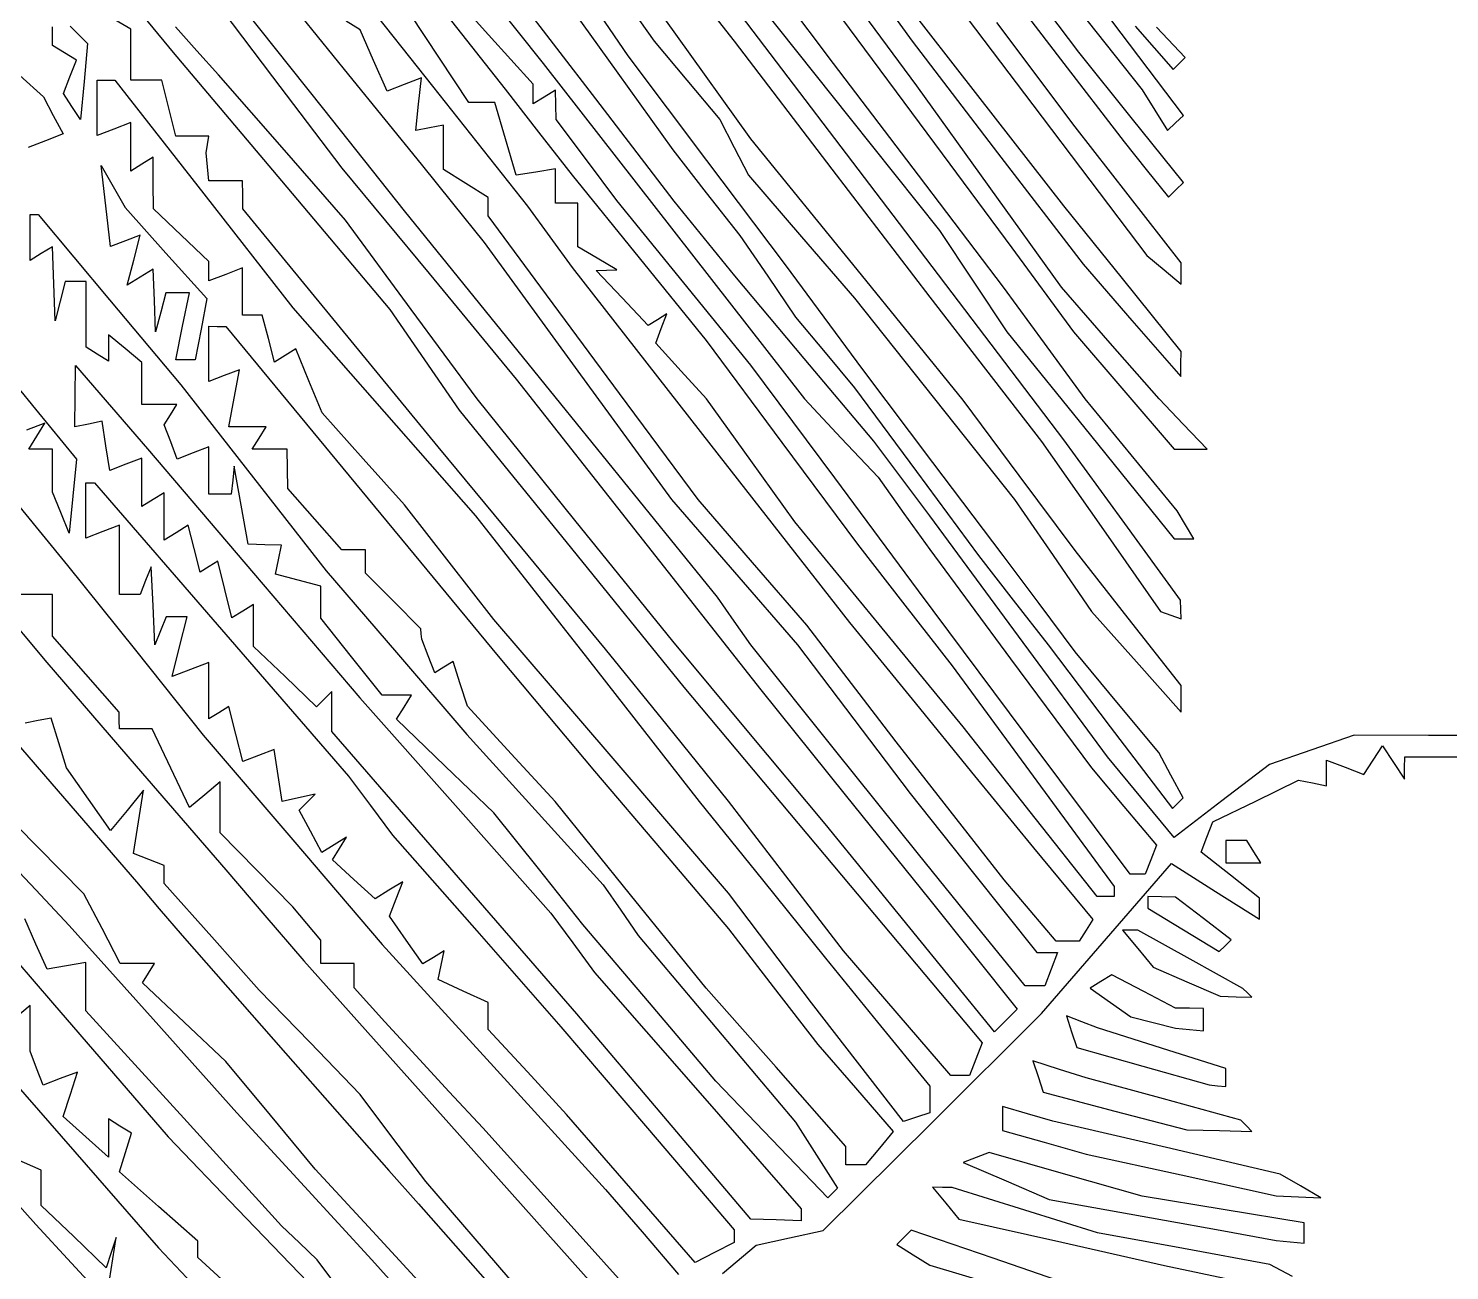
# Model space of a CAD drawing. Extents: x 137 to 489, y 18 to 824.
# Drawn here: x 214 to 315.8, y 397.5 to 486.3 of the extents above; entities that cross this region are included whole.
import ezdxf

# ---------------------------------------------------------------- set-up
doc = ezdxf.new("R2010")
doc.units = 0
doc.layers.add('Vrstva_1', color=7, linetype='CONTINUOUS')

msp = doc.modelspace()

# ---------------------------------------------------------------- linework, layer by layer
at = {"layer": 'Vrstva_1', "color": 7}
for p, q in [((267.924651, 498.352649), (277.290037, 485.414731)), ((289.230888, 484.616211), (279.269867, 497.816192)), ((252.357684, 494.614828), (258.825098, 485.414844)), ((260.38078, 485.917342), (255.003684, 493.414838)), ((217.331612, 493.200028), (224.400736, 484.613405)), ((277.63558, 482.214728), (269.657413, 493.014728)), ((296.713814, 480.103427), (287.236857, 492.62709)), ((277.759908, 491.643638), (285.925153, 480.856706)), ((236.157372, 490.800813), (242.957375, 482.204013)), ((260.171073, 491.014828), (264.555051, 485.414844)), ((271.663832, 483.814715), (266.260232, 491.014715)), ((226.559347, 489.421672), (231.516179, 482.872592)), ((231.749073, 489.41348), (236.949656, 483.013474)), ((246.968427, 485.876863), (243.779734, 489.41263)), ((282.008021, 481.5252), (275.856103, 489.414728)), ((283.35992, 490.058107), (287.910992, 484.137156)), ((246.524068, 489.300123), (250.891067, 483.812617)), ((254.643996, 481.289301), (249.022185, 488.612636)), ((252.301501, 488.612381), (256.229442, 483.124422)), ((270.802213, 489.014731), (279.98913, 476.614715)), ((288.259115, 488.879263), (293.759915, 481.942318)), ((221.356213, 486.268413), (218.956204, 487.686132)), ((235.171653, 480.548353), (229.385971, 487.813465)), ((243.463672, 484.197959), (241.35736, 487.380813)), ((256.957379, 484.357663), (254.957366, 487.296539)), ((276.386692, 472.35634), (264.615883, 487.814712)), ((266.488563, 487.881439), (272.866374, 479.875833)), ((215.757334, 485.107002), (215.757334, 486.431206)), ((217.016399, 486.496375), (218.275464, 485.237282)), ((226.102374, 484.726139), (224.557379, 486.438917)), ((237.790894, 486.213506), (236.774049, 486.853257)), ((243.956049, 487.291096), (248.157363, 481.967093)), ((288.959896, 479.292463), (283.362386, 486.754299)), ((293.272129, 486.490961), (295.984318, 483.374721)), ((296.843301, 484.233704), (294.799351, 486.425367)), ((221.356213, 484.440917), (221.356213, 486.268413)), ((238.749712, 484.029269), (237.790894, 486.213506)), ((250.157149, 482.341124), (246.968427, 485.876863)), ((258.825098, 485.414844), (261.1757, 482.614838)), ((265.757848, 478.419874), (260.38078, 485.917342)), ((264.555051, 485.414844), (271.556399, 476.260526)), ((277.290037, 485.414731), (283.410519, 477.43149)), ((216.611867, 484.578879), (215.757334, 485.107002)), ((217.466427, 484.050728), (216.611867, 484.578879)), ((218.275464, 485.237282), (218.016434, 482.524923)), ((221.356213, 482.613392), (221.356213, 484.440917)), ((224.400736, 484.613405), (232.157007, 475.413392)), ((227.647369, 483.013389), (226.102374, 484.726139)), ((262.588572, 476.885027), (256.957379, 484.357663)), ((292.970069, 479.957528), (289.230888, 484.616211)), ((217.009284, 482.859468), (217.466427, 484.050728)), ((239.708531, 481.845033), (238.749712, 484.029269)), ((245.569983, 481.015106), (243.463672, 484.197959)), ((250.891067, 483.812617), (260.235986, 471.812627)), ((277.754153, 475.814721), (271.663832, 483.814715)), ((287.910992, 484.137156), (292.462101, 478.216205)), ((295.984318, 483.374721), (296.413795, 483.804227)), ((296.413795, 483.804227), (296.843301, 484.233704)), ((213.431451, 482.945499), (215.105564, 481.430466)), ((216.552141, 481.66818), (217.009284, 482.859468)), ((218.016434, 482.524923), (217.757347, 479.812564)), ((218.956657, 480.63875), (218.956657, 482.613647)), ((218.956657, 482.613647), (219.594368, 482.613647)), ((219.594368, 482.613647), (220.232106, 482.613647)), ((220.232106, 482.613647), (226.594383, 474.47898)), ((222.469464, 482.613392), (221.356213, 482.613392)), ((223.582742, 482.613392), (222.469464, 482.613392)), ((224.08473, 480.61338), (223.582742, 482.613392)), ((232.194027, 477.813402), (227.647369, 483.013389)), ((231.516179, 482.872592), (236.47301, 476.32354)), ((236.949656, 483.013474), (242.150238, 476.613468)), ((240.939023, 482.317228), (239.708531, 481.845033)), ((242.169514, 482.789395), (240.939023, 482.317228)), ((241.963435, 480.901465), (242.169514, 482.789395)), ((250.157149, 481.629657), (250.157149, 482.341124)), ((256.229442, 483.124422), (260.157353, 477.636491)), ((261.1757, 482.614838), (263.526273, 479.814832)), ((282.813769, 475.014728), (277.63558, 482.214728)), ((215.105564, 481.430466), (215.816805, 480.101499)), ((217.154758, 480.740372), (216.552141, 481.66818)), ((242.957375, 482.204013), (249.757379, 473.607184)), ((248.157363, 481.967093), (250.557372, 478.89275)), ((250.157149, 480.918189), (250.157149, 481.629657)), ((250.957142, 481.412636), (250.157149, 480.918189)), ((251.757136, 481.907055), (250.957142, 481.412636)), ((251.790018, 480.859852), (251.757136, 481.907055)), ((260.265807, 473.965994), (254.643996, 481.289301)), ((288.159931, 473.635701), (282.008021, 481.5252)), ((293.759915, 481.942318), (294.666094, 480.479244)), ((217.757347, 479.812564), (217.154758, 480.740372)), ((218.956657, 478.663852), (218.956657, 480.63875)), ((224.586689, 478.613395), (224.08473, 480.61338)), ((240.957363, 473.283241), (235.171653, 480.548353)), ((241.757357, 479.013506), (241.963435, 480.901465)), ((246.498245, 481.015106), (245.569983, 481.015106)), ((247.426506, 481.015106), (246.498245, 481.015106)), ((248.191917, 478.415112), (247.426506, 481.015106)), ((251.8229, 479.81262), (251.790018, 480.859852)), ((285.925153, 480.856706), (294.090378, 470.069745)), ((294.666094, 480.479244), (295.572246, 479.016198)), ((215.816805, 480.101499), (216.528075, 478.772504)), ((221.356638, 479.584828), (220.156648, 479.12434)), ((221.356638, 477.852009), (221.356638, 479.584828)), ((242.757363, 479.213632), (241.757357, 479.013506)), ((243.757369, 479.413474), (242.757363, 479.213632)), ((243.757369, 477.820261), (243.757369, 479.413474)), ((253.990128, 476.911446), (251.8229, 479.81262)), ((263.526273, 479.814832), (264.559586, 477.814847)), ((272.866374, 479.875833), (279.244157, 471.870227)), ((292.759909, 474.423194), (288.959896, 479.292463)), ((296.70925, 475.298844), (292.970069, 479.957528)), ((295.572246, 479.016198), (296.14303, 479.559827)), ((296.14303, 479.559827), (296.713814, 480.103427)), ((215.268698, 478.289225), (214.009294, 477.805975)), ((216.528075, 478.772504), (215.268698, 478.289225)), ((220.156648, 479.12434), (218.956657, 478.663852)), ((225.771457, 478.613395), (224.586689, 478.613395)), ((226.956197, 478.613395), (225.771457, 478.613395)), ((226.86152, 478.013386), (226.956197, 478.613395)), ((248.957357, 475.815118), (248.191917, 478.415112)), ((250.557372, 478.89275), (252.957353, 475.818406)), ((273.357845, 469.074501), (265.757848, 478.419874)), ((292.462101, 478.216205), (294.056277, 476.228154)), ((221.356638, 476.119219), (221.356638, 477.852009)), ((226.766843, 477.413405), (226.86152, 478.013386)), ((226.86152, 476.413398), (226.766843, 477.413405)), ((236.740657, 472.613386), (232.194027, 477.813402)), ((243.757369, 476.227049), (243.757369, 477.820261)), ((260.157353, 477.636491), (262.557363, 474.572353)), ((264.559586, 477.814847), (265.592928, 475.814835)), ((283.410519, 477.43149), (289.530964, 469.44822)), ((219.581413, 473.620989), (219.243297, 476.517175)), ((219.243297, 476.517175), (220.100437, 475.017335)), ((222.15666, 476.613638), (221.356638, 476.119219)), ((222.956654, 477.108085), (222.15666, 476.613638)), ((222.970827, 475.26086), (222.956654, 477.108085)), ((226.956197, 475.413392), (226.86152, 476.413398)), ((236.47301, 476.32354), (242.716175, 468.780066)), ((242.150238, 476.613468), (244.402109, 473.81349)), ((245.357357, 475.227808), (243.757369, 476.227049)), ((251.757363, 476.285102), (250.35736, 476.05011)), ((251.757363, 475.050047), (251.757363, 476.285102)), ((256.157357, 474.010243), (253.990128, 476.911446)), ((268.219738, 469.412362), (262.588572, 476.885027)), ((271.556399, 476.260526), (278.557747, 467.106236)), ((279.98913, 476.614715), (284.422564, 470.614734)), ((294.056277, 476.228154), (295.650482, 474.240104)), ((222.985001, 473.413635), (222.970827, 475.26086)), ((228.156216, 475.413392), (226.956197, 475.413392)), ((229.356207, 475.413392), (228.156216, 475.413392)), ((229.373215, 474.413386), (229.356207, 475.413392)), ((232.157007, 475.413392), (239.913278, 466.21338)), ((246.957372, 474.228595), (245.357357, 475.227808)), ((250.35736, 476.05011), (248.957357, 475.815118)), ((252.957353, 475.818406), (257.757372, 469.902104)), ((265.592928, 475.814835), (269.380723, 471.414841)), ((283.844494, 467.814728), (277.754153, 475.814721)), ((296.179852, 474.769474), (296.70925, 475.298844)), ((220.100437, 475.017335), (220.957605, 473.517468)), ((226.594383, 474.47898), (232.95666, 466.34434)), ((229.390223, 473.41338), (229.373215, 474.413386)), ((246.957372, 473.567669), (246.957372, 474.228595)), ((251.757363, 473.814964), (251.757363, 475.050047)), ((262.557363, 474.572353), (264.957372, 471.508243)), ((287.991921, 467.814728), (282.813769, 475.014728)), ((296.559921, 469.553896), (292.759909, 474.423194)), ((295.650482, 474.240104), (296.179852, 474.769474)), ((219.91953, 470.724775), (219.581413, 473.620989)), ((220.957605, 473.517468), (223.883215, 470.25618)), ((224.97118, 471.529672), (222.985001, 473.413635)), ((236.373797, 464.897679), (229.390223, 473.41338)), ((252.15736, 459.455386), (240.957363, 473.283241)), ((244.402109, 473.81349), (246.65398, 471.013483)), ((246.957372, 472.906715), (246.957372, 473.567669)), ((249.757379, 473.607184), (251.357366, 471.408208)), ((252.557357, 473.814964), (251.757363, 473.814964)), ((253.357379, 473.814964), (252.557357, 473.814964)), ((253.357379, 472.254718), (253.357379, 473.814964)), ((260.957375, 468.124101), (256.157357, 474.010243)), ((262.429435, 471.289294), (260.265807, 473.965994)), ((292.359912, 468.423496), (288.159931, 473.635701)), ((214.158112, 471.366), (214.158112, 473.013213)), ((214.158112, 473.013213), (214.450478, 473.013213)), ((214.450478, 473.013213), (214.742872, 473.013213)), ((214.742872, 473.013213), (219.850478, 466.914841)), ((241.444128, 466.21338), (236.740657, 472.613386)), ((248.837933, 470.360098), (246.957372, 472.906715)), ((253.357379, 470.694472), (253.357379, 472.254718)), ((288.157521, 456.89794), (276.386692, 472.35634)), ((214.158112, 469.718787), (214.158112, 471.366)), ((220.980197, 471.131802), (219.91953, 470.724775)), ((222.040837, 471.5388), (220.980197, 471.131802)), ((221.573205, 469.750535), (222.040837, 471.5388)), ((226.95736, 469.64571), (224.97118, 471.529672)), ((251.357366, 471.408208), (252.957353, 469.209232)), ((260.235986, 471.812627), (269.580906, 459.812636)), ((264.593035, 468.612624), (262.429435, 471.289294)), ((264.957372, 471.508243), (266.957357, 468.589153)), ((269.380723, 471.414841), (273.168547, 467.014847)), ((279.244157, 471.870227), (281.65902, 468.242476)), ((214.958106, 470.213235), (214.158112, 469.718787)), ((215.7581, 470.707654), (214.958106, 470.213235)), ((215.850793, 468.060435), (215.7581, 470.707654)), ((223.883215, 470.25618), (226.808824, 466.994891)), ((246.65398, 471.013483), (253.364465, 461.813471)), ((250.718494, 467.81348), (248.837933, 470.360098)), ((254.757353, 469.87903), (253.357379, 470.694472)), ((284.422564, 470.614734), (288.855978, 464.614724)), ((294.090378, 470.069745), (295.32515, 469.044992)), ((221.105546, 467.962243), (221.573205, 469.750535)), ((222.95759, 469.106844), (222.031568, 468.534557)), ((223.050283, 466.85965), (222.95759, 469.106844)), ((226.95736, 468.954794), (226.95736, 469.64571)), ((229.357369, 469.184825), (228.157379, 468.724337)), ((229.357369, 467.499232), (229.357369, 469.184825)), ((252.957353, 469.209232), (262.886267, 456.51138)), ((254.678465, 469.012592), (255.417911, 469.038104)), ((256.534194, 467.037241), (254.678465, 469.012592)), ((256.157357, 469.063616), (254.757353, 469.87903)), ((255.417911, 469.038104), (256.157357, 469.063616)), ((257.757372, 469.902104), (262.557363, 463.985802)), ((270.988563, 465.67182), (268.219738, 469.412362)), ((280.957842, 459.729128), (273.357845, 469.074501)), ((289.530964, 469.44822), (293.0256, 465.431471)), ((295.32515, 469.044992), (296.559921, 468.020211)), ((296.559921, 468.787068), (296.559921, 469.553896)), ((215.943486, 465.413216), (215.850793, 468.060435)), ((216.675193, 468.213222), (216.309353, 466.813219)), ((217.416538, 468.213222), (216.675193, 468.213222)), ((218.157883, 468.213222), (217.416538, 468.213222)), ((218.157883, 465.860438), (218.157883, 468.213222)), ((222.031568, 468.534557), (221.105546, 467.962243)), ((226.95736, 468.263877), (226.95736, 468.954794)), ((228.157379, 468.724337), (226.95736, 468.263877)), ((242.716175, 468.780066), (248.959341, 461.236592)), ((265.757366, 462.237931), (260.957375, 468.124101)), ((269.575209, 462.704967), (264.593035, 468.612624)), ((266.957357, 468.589153), (268.957369, 465.670091)), ((281.65902, 468.242476), (284.073874, 464.614724)), ((296.559921, 463.211263), (292.359912, 468.423496)), ((296.559921, 468.020211), (296.559921, 468.787068)), ((223.874683, 467.412435), (223.508843, 466.012432)), ((224.716034, 467.412435), (223.874683, 467.412435)), ((225.557357, 467.412435), (224.716034, 467.412435)), ((225.077366, 465.012425), (225.557357, 467.412435)), ((226.808824, 466.994891), (226.389949, 464.803654)), ((229.357369, 465.813638), (229.357369, 467.499232)), ((256.344358, 460.213483), (250.718494, 467.81348)), ((258.389952, 465.061918), (256.534194, 467.037241)), ((273.168547, 467.014847), (278.894503, 459.814847)), ((278.557747, 467.106236), (282.557744, 461.943496)), ((286.760835, 463.814731), (283.844494, 467.814728)), ((291.481115, 463.814731), (287.991921, 467.814728)), ((216.309353, 466.813219), (215.943486, 465.413216)), ((219.850478, 466.914841), (224.958112, 460.816441)), ((223.142975, 464.612428), (223.050283, 466.85965)), ((223.508843, 466.012432), (223.142975, 464.612428)), ((232.95666, 466.34434), (239.502651, 458.902148)), ((239.913278, 466.21338), (242.388462, 462.61338)), ((246.147599, 459.813402), (241.444128, 466.21338)), ((218.157883, 463.507654), (218.157883, 465.860438)), ((224.597375, 462.612416), (225.077366, 465.012425)), ((226.957076, 463.038491), (226.957076, 465.013389)), ((226.957076, 465.013389), (227.557086, 465.00772)), ((227.557086, 465.00772), (228.157095, 465.00205)), ((228.157095, 465.00205), (237.904818, 453.207373)), ((230.064075, 465.813638), (229.357369, 465.813638)), ((230.770752, 465.813638), (230.064075, 465.813638)), ((231.210207, 464.133146), (230.770752, 465.813638)), ((259.064484, 465.478809), (258.389952, 465.061918)), ((259.739045, 465.895701), (259.064484, 465.478809)), ((259.339842, 464.854139), (259.739045, 465.895701)), ((268.957369, 465.670091), (271.060875, 463.141219)), ((273.75736, 461.931279), (270.988563, 465.67182)), ((293.0256, 465.431471), (296.520236, 461.414721)), ((220.957889, 463.413232), (219.75787, 464.409128)), ((219.75787, 464.409128), (219.75787, 463.463972)), ((226.389949, 464.803654), (225.971073, 462.612416)), ((231.649662, 462.452655), (231.210207, 464.133146)), ((243.357372, 456.381978), (236.373797, 464.897679)), ((258.940638, 463.812605), (259.339842, 464.854139)), ((262.557363, 463.985802), (267.965612, 456.70045)), ((284.073874, 464.614724), (290.062346, 457.214712)), ((288.855978, 464.614724), (292.459323, 460.414715)), ((218.957876, 463.013235), (218.157883, 463.507654)), ((219.75787, 462.518787), (218.957876, 463.013235)), ((219.75787, 463.463972), (219.75787, 462.518787)), ((222.157879, 462.417307), (220.957889, 463.413232)), ((226.957076, 461.063622), (226.957076, 463.038491)), ((232.410679, 462.92298), (231.649662, 462.452655)), ((233.171668, 463.393304), (232.410679, 462.92298)), ((234.116484, 461.112378), (233.171668, 463.393304)), ((260.762068, 461.812592), (258.940638, 463.812605)), ((271.060875, 463.141219), (273.16438, 460.612375)), ((289.677175, 459.814734), (286.760835, 463.814731)), ((294.970309, 459.814734), (291.481115, 463.814731)), ((296.540079, 462.312992), (296.559921, 463.211263)), ((211.634853, 462.631465), (214.550569, 459.073191)), ((217.380283, 460.013471), (217.40296, 462.213468)), ((217.40296, 462.213468), (219.981325, 459.230655)), ((222.157879, 460.915257), (222.157879, 462.417307)), ((225.284097, 462.612416), (224.597375, 462.612416)), ((225.971073, 462.612416), (225.284097, 462.612416)), ((229.152963, 461.906249), (228.05502, 461.484935)), ((228.761753, 459.859805), (229.152963, 461.906249)), ((242.388462, 462.61338), (244.863646, 459.01338)), ((271.757375, 454.159106), (265.757366, 462.237931)), ((274.557353, 456.79731), (269.575209, 462.704967)), ((278.779842, 455.271817), (273.75736, 461.931279)), ((282.557744, 461.943496), (286.557732, 456.780728)), ((296.520236, 461.414721), (296.540079, 462.312992)), ((222.157879, 459.413235), (222.157879, 460.915257)), ((228.05502, 461.484935), (226.957076, 461.063622)), ((235.061272, 458.831452), (234.116484, 461.112378)), ((248.959341, 461.236592), (257.71199, 450.12498)), ((253.364465, 461.813471), (260.074979, 452.613487)), ((262.583498, 459.812608), (260.762068, 461.812592)), ((217.357605, 457.813474), (217.380283, 460.013471)), ((224.958112, 460.816441), (230.1581, 454.169169)), ((228.370572, 457.813389), (228.761753, 459.859805)), ((261.970194, 452.613487), (256.344358, 460.213483)), ((273.16438, 460.612375), (277.604427, 454.612365)), ((292.459323, 460.414715), (296.062696, 456.214734)), ((214.550569, 459.073191), (217.466314, 455.514945)), ((219.981325, 459.230655), (222.559662, 456.247843)), ((223.405095, 459.413235), (222.157879, 459.413235)), ((224.652311, 459.413235), (223.405095, 459.413235)), ((224.202481, 458.685411), (224.652311, 459.413235)), ((238.009331, 455.53663), (235.061272, 458.831452)), ((239.502651, 458.902148), (246.048642, 451.459984)), ((244.863646, 459.01338), (252.90993, 449.102523)), ((253.15249, 451.150157), (246.147599, 459.813402)), ((263.357357, 445.627587), (252.15736, 459.455386)), ((265.74169, 455.412586), (262.583498, 459.812608)), ((269.580906, 459.812636), (272.223363, 457.01263)), ((278.894503, 459.814847), (284.620479, 452.614847)), ((284.95783, 454.346901), (280.957842, 459.729128)), ((292.973981, 455.814737), (289.677175, 459.814734)), ((296.690627, 458.014734), (294.970309, 459.814734)), ((215.219772, 458.084636), (213.888538, 457.573805)), ((214.641334, 457.148693), (215.219772, 458.084636)), ((218.338591, 458.0136), (217.357605, 457.813474)), ((219.319605, 458.213443), (218.338591, 458.0136)), ((219.58833, 456.457691), (219.319605, 458.213443)), ((223.752679, 457.957616), (224.202481, 458.685411)), ((224.221473, 456.73594), (223.752679, 457.957616)), ((229.711048, 457.813389), (228.370572, 457.813389)), ((231.051495, 457.813389), (229.711048, 457.813389)), ((230.557076, 457.013395), (231.051495, 457.813389)), ((298.410973, 456.214734), (296.690627, 458.014734)), ((214.062897, 456.21275), (214.641334, 457.148693)), ((230.062657, 456.213402), (230.557076, 457.013395)), ((272.223363, 457.01263), (274.86582, 454.212624)), ((276.557366, 454.130079), (274.557353, 456.79731)), ((286.557732, 456.780728), (290.818432, 450.697776)), ((292.328957, 451.156309), (288.157521, 456.89794)), ((290.062346, 457.214712), (296.050847, 449.814728)), ((214.910087, 456.21275), (214.062897, 456.21275)), ((215.757306, 456.21275), (214.910087, 456.21275)), ((215.757306, 454.678186), (215.757306, 456.21275)), ((219.857054, 454.701912), (219.58833, 456.457691)), ((222.559662, 456.247843), (230.159659, 447.338636)), ((224.690295, 455.514236), (224.221473, 456.73594)), ((225.824097, 455.949326), (224.690295, 455.514236)), ((226.95787, 456.384416), (225.824097, 455.949326)), ((226.95787, 454.698822), (226.95787, 456.384416)), ((231.309873, 456.213402), (230.062657, 456.213402)), ((232.557089, 456.213402), (231.309873, 456.213402)), ((232.582601, 454.813398), (232.557089, 456.213402)), ((249.357353, 449.150882), (243.357372, 456.381978)), ((262.886267, 456.51138), (272.81518, 443.813528)), ((267.965612, 456.70045), (273.373832, 449.415099)), ((296.270787, 451.814712), (292.973981, 455.814737)), ((296.062696, 456.214734), (297.236835, 456.214734)), ((297.236835, 456.214734), (298.410973, 456.214734)), ((217.466314, 455.514945), (217.211876, 452.863843)), ((221.007212, 455.143266), (219.857054, 454.701912)), ((222.157369, 455.58462), (221.007212, 455.143266)), ((222.157369, 453.85183), (222.157369, 455.58462)), ((228.768216, 455.013213), (228.663051, 454.013206)), ((229.262919, 452.213206), (228.768216, 455.013213)), ((232.608112, 453.413395), (232.582601, 454.813398)), ((240.957363, 452.241808), (238.009331, 455.53663)), ((268.899854, 451.012592), (265.74169, 455.412586)), ((283.802315, 448.612384), (278.779842, 455.271817)), ((211.781942, 454.053685), (216.83759, 447.893887)), ((215.757306, 453.143594), (215.757306, 454.678186)), ((218.156975, 451.838466), (218.156975, 453.813364)), ((218.156975, 453.813364), (218.457873, 453.813364)), ((218.457873, 453.813364), (218.758771, 453.813364)), ((218.758771, 453.813364), (227.85787, 443.315877)), ((222.157369, 452.119011), (222.157369, 453.85183)), ((226.95787, 453.013228), (226.95787, 454.698822)), ((228.663051, 454.013206), (228.557886, 453.013228)), ((230.1581, 454.169169), (235.358116, 447.521896)), ((277.757357, 446.080309), (271.757375, 454.159106)), ((274.86582, 454.212624), (276.711429, 451.629808)), ((278.557379, 451.462847), (276.557366, 454.130079)), ((277.604427, 454.612365), (282.044503, 448.612384)), ((288.957827, 448.964674), (284.95783, 454.346901)), ((216.357316, 451.678167), (215.757306, 453.143594)), ((217.211876, 452.863843), (216.957325, 450.21274)), ((223.757357, 453.107877), (222.957363, 452.613458)), ((223.757357, 451.413439), (223.757357, 453.107877)), ((227.757864, 453.013228), (226.95787, 453.013228)), ((228.557886, 453.013228), (227.757864, 453.013228)), ((234.544487, 451.213398), (232.608112, 453.413395)), ((237.904818, 453.207373), (247.652541, 441.412696)), ((218.156975, 449.863569), (218.156975, 451.838466)), ((222.957363, 452.613458), (222.157369, 452.119011)), ((229.757593, 449.413228), (229.262919, 452.213206)), ((244.157366, 448.140217), (240.957363, 452.241808)), ((260.074979, 452.613487), (264.57872, 447.413471)), ((265.863779, 448.119184), (261.970194, 452.613487)), ((284.620479, 452.614847), (287.381991, 448.614822)), ((296.861386, 450.814734), (296.270787, 451.814712)), ((216.957325, 450.21274), (216.357316, 451.678167)), ((220.556985, 450.784545), (219.356966, 450.324057)), ((220.556985, 448.298957), (220.556985, 450.784545)), ((223.757357, 449.71903), (223.757357, 451.413439)), ((225.46506, 450.774425), (224.611209, 450.246728)), ((225.902163, 449.102948), (225.46506, 450.774425)), ((236.480805, 449.013402), (234.544487, 451.213398)), ((246.048642, 451.459984), (254.055495, 441.236835)), ((260.157353, 442.486913), (253.15249, 451.150157)), ((274.928607, 443.677521), (268.899854, 451.012592)), ((276.711429, 451.629808), (278.557067, 449.04702)), ((284.919335, 442.837729), (278.557379, 451.462847)), ((290.818432, 450.697776), (295.079131, 444.614825)), ((296.499912, 445.414706), (292.328957, 451.156309)), ((297.451956, 449.814728), (296.861386, 450.814734)), ((219.356966, 450.324057), (218.156975, 449.863569)), ((224.611209, 450.246728), (223.757357, 449.71903)), ((257.71199, 450.12498), (266.464638, 439.013395)), ((296.050847, 449.814728), (296.751402, 449.814728)), ((296.751402, 449.814728), (297.451956, 449.814728)), ((226.339265, 447.431443), (225.902163, 449.102948)), ((230.957583, 449.376945), (229.757593, 449.413228)), ((232.157602, 449.340661), (230.957583, 449.376945)), ((231.934516, 448.308142), (232.157602, 449.340661)), ((237.31918, 449.013402), (236.480805, 449.013402)), ((238.157555, 449.013402), (237.31918, 449.013402)), ((238.157555, 448.177039), (238.157555, 449.013402)), ((255.357363, 441.919786), (249.357353, 449.150882)), ((252.90993, 449.102523), (260.956213, 439.191666)), ((273.373832, 449.415099), (276.765599, 445.065591)), ((278.557067, 449.04702), (284.34875, 441.229833)), ((292.757839, 444.136762), (288.957827, 448.964674)), ((216.83759, 447.893887), (221.696201, 441.828539)), ((220.556985, 445.81337), (220.556985, 448.298957)), ((222.830654, 447.813354), (222.427142, 446.813376)), ((222.957079, 445.013376), (222.830654, 447.813354)), ((226.962972, 447.816926), (226.339265, 447.431443)), ((227.586679, 448.202381), (226.962972, 447.816926)), ((228.09547, 446.175213), (227.586679, 448.202381)), ((231.711429, 447.275622), (231.934516, 448.308142)), ((238.157555, 447.340677), (238.157555, 448.177039)), ((247.357369, 444.038598), (244.157366, 448.140217)), ((269.757363, 443.62491), (265.863779, 448.119184)), ((282.044503, 448.612384), (284.534447, 445.412381)), ((286.37983, 445.168403), (283.802315, 448.612384)), ((287.381991, 448.614822), (290.143531, 444.614825)), ((210.557602, 446.639669), (215.357593, 440.963008)), ((222.427142, 446.813376), (222.023631, 445.81337)), ((230.159659, 447.338636), (237.759684, 438.42943)), ((233.334405, 446.851191), (231.711429, 447.275622)), ((234.957353, 446.426787), (233.334405, 446.851191)), ((235.358116, 447.521896), (240.383687, 441.667559)), ((240.139369, 445.358835), (238.157555, 447.340677)), ((264.57872, 447.413471), (269.082434, 442.213483)), ((214.554594, 445.813512), (213.354604, 445.813512)), ((215.754613, 445.813512), (214.554594, 445.813512)), ((215.754613, 444.321921), (215.754613, 445.813512)), ((221.290308, 445.81337), (220.556985, 445.81337)), ((222.023631, 445.81337), (221.290308, 445.81337)), ((228.60426, 444.148016), (228.09547, 446.175213)), ((234.957353, 445.277339), (234.957353, 446.426787)), ((264.547397, 443.920535), (263.357357, 445.627587)), ((285.325398, 435.946479), (277.757357, 446.080309)), ((223.083505, 442.21337), (222.957079, 445.013376)), ((229.380812, 444.62795), (228.60426, 444.148016)), ((230.157363, 445.107883), (229.380812, 444.62795)), ((230.157363, 443.61034), (230.157363, 445.107883)), ((234.957353, 444.127918), (234.957353, 445.277339)), ((242.121212, 443.37702), (240.139369, 445.358835)), ((276.765599, 445.065591), (280.157366, 440.716082)), ((284.534447, 445.412381), (287.0244, 442.212378)), ((288.957345, 441.724422), (286.37983, 445.168403)), ((290.143531, 444.614825), (293.348268, 441.014825)), ((295.079131, 444.614825), (295.818435, 444.348085)), ((296.528825, 444.748025), (296.499912, 445.414706)), ((296.557739, 444.081345), (296.528825, 444.748025)), ((215.754613, 442.830331), (215.754613, 444.321921)), ((223.890528, 444.213354), (223.487016, 443.213376)), ((224.639101, 444.213354), (223.890528, 444.213354)), ((225.387675, 444.213354), (224.639101, 444.213354)), ((224.852692, 442.081843), (225.387675, 444.213354)), ((230.157363, 442.112797), (230.157363, 443.61034)), ((237.157379, 441.370687), (234.957353, 444.127918)), ((255.75736, 434.24538), (247.357369, 444.038598)), ((265.73741, 442.213483), (264.547397, 443.920535)), ((272.957366, 439.449789), (269.757363, 443.62491)), ((272.81518, 443.813528), (277.286267, 438.326192)), ((280.95736, 436.342479), (274.928607, 443.677521)), ((296.557824, 439.308879), (292.757839, 444.136762)), ((295.818435, 444.348085), (296.557739, 444.081345)), ((218.141838, 440.121912), (215.754613, 442.830331)), ((223.487016, 443.213376), (223.083505, 442.21337)), ((227.85787, 443.315877), (236.956969, 432.818391)), ((242.16118, 443.003613), (242.121212, 443.37702)), ((242.201149, 442.630205), (242.16118, 443.003613)), ((242.663083, 441.426387), (242.201149, 442.630205)), ((291.281301, 434.212639), (284.919335, 442.837729)), ((221.696201, 441.828539), (226.554812, 435.763191)), ((224.317709, 439.950274), (224.852692, 442.081843)), ((232.412834, 439.951918), (230.157363, 442.112797)), ((240.383687, 441.667559), (245.409287, 435.813222)), ((259.757357, 436.483701), (255.357363, 441.919786)), ((265.615095, 435.950164), (260.157353, 442.486913)), ((271.747397, 434.727921), (265.73741, 442.213483)), ((269.082434, 442.213483), (273.120557, 436.895433)), ((287.0244, 442.212378), (291.475049, 436.3632)), ((291.951836, 438.126123), (288.957345, 441.724422)), ((215.357593, 440.963008), (221.757599, 433.542047)), ((226.95719, 440.96315), (225.637464, 440.456712)), ((226.95719, 438.941055), (226.95719, 440.96315)), ((239.357375, 438.613455), (237.157379, 441.370687)), ((243.125016, 440.222598), (242.663083, 441.426387)), ((243.78359, 440.629597), (243.125016, 440.222598)), ((244.442163, 441.036624), (243.78359, 440.629597)), ((244.949309, 439.438819), (244.442163, 441.036624)), ((247.652541, 441.412696), (251.104799, 437.301808)), ((254.055495, 441.236835), (262.062377, 431.013657)), ((280.157366, 440.716082), (285.957354, 432.825817)), ((284.34875, 441.229833), (290.140441, 433.412617)), ((293.348268, 441.014825), (296.553033, 437.414825)), ((220.529035, 437.413493), (218.141838, 440.121912)), ((225.637464, 440.456712), (224.317709, 439.950274)), ((234.668305, 437.791039), (232.412834, 439.951918)), ((226.95719, 436.918932), (226.95719, 438.941055)), ((235.757375, 438.88011), (235.21284, 438.335575)), ((235.757375, 437.45502), (235.757375, 438.88011)), ((240.404579, 438.613427), (239.357375, 438.613455)), ((241.451782, 438.613398), (240.404579, 438.613427)), ((240.921703, 437.755663), (241.451782, 438.613398)), ((245.456427, 437.841014), (244.949309, 439.438819)), ((260.956213, 439.191666), (271.628938, 426.469039)), ((266.464638, 439.013395), (272.511986, 431.497389)), ((276.157369, 435.274668), (272.957366, 439.449789)), ((296.555443, 438.361852), (296.557824, 439.308879)), ((210.564944, 438.230154), (216.164957, 431.741792)), ((228.386531, 437.802321), (227.67186, 437.360627)), ((228.880015, 435.836069), (228.386531, 437.802321)), ((235.21284, 438.335575), (234.668305, 437.791039)), ((235.757375, 436.029931), (235.757375, 437.45502)), ((237.759684, 438.42943), (244.596056, 430.721461)), ((240.391596, 436.897956), (240.921703, 437.755663)), ((248.593586, 434.427194), (245.456427, 437.841014)), ((277.286267, 438.326192), (281.757353, 432.838857)), ((294.946328, 434.527824), (291.951836, 438.126123)), ((296.553033, 437.414825), (296.555443, 438.361852)), ((214.727621, 436.797978), (213.795363, 436.614293)), ((215.659851, 436.981663), (214.727621, 436.797978)), ((216.213571, 435.197934), (215.659851, 436.981663)), ((220.543209, 436.813512), (220.529035, 437.413493)), ((220.557382, 436.213502), (220.543209, 436.813512)), ((227.67186, 437.360627), (226.95719, 436.918932)), ((243.874468, 433.549276), (240.391596, 436.897956)), ((251.104799, 437.301808), (254.557086, 433.19092)), ((264.157379, 431.047644), (259.757357, 436.483701)), ((273.120557, 436.895433), (277.158708, 431.577383)), ((221.719842, 436.213502), (220.557382, 436.213502)), ((222.882301, 436.213502), (221.719842, 436.213502)), ((224.218582, 433.397509), (222.882301, 436.213502)), ((226.554812, 435.763191), (232.954818, 428.276381)), ((229.373498, 433.869846), (228.880015, 435.836069)), ((244.520881, 425.921698), (235.757375, 436.029931)), ((245.409287, 435.813222), (250.299108, 430.42646)), ((271.072837, 429.413386), (265.615095, 435.950164)), ((285.746995, 430.277528), (280.95736, 436.342479)), ((292.893449, 425.81262), (285.325398, 435.946479)), ((291.475049, 436.3632), (295.925698, 430.51405)), ((308.949024, 435.761546), (305.91377, 434.712274)), ((314.267131, 435.741704), (308.949024, 435.761546)), ((319.585266, 435.721861), (314.267131, 435.741704)), ((216.76729, 433.414176), (216.213571, 435.197934)), ((231.629876, 434.735688), (230.501687, 434.302753)), ((231.91249, 432.874517), (231.629876, 434.735688)), ((251.730746, 431.013402), (248.593586, 434.427194)), ((277.757357, 427.242387), (271.747397, 434.727921)), ((280.017249, 430.344085), (276.157369, 435.274668)), ((295.816649, 432.901587), (294.946328, 434.527824)), ((305.91377, 434.712274), (302.878545, 433.66303)), ((310.30115, 433.978441), (310.965109, 435.005008)), ((310.965109, 435.005008), (311.752857, 433.804989)), ((218.345083, 431.174438), (216.76729, 433.414176)), ((221.757599, 433.542047), (228.157605, 426.121115)), ((225.554862, 430.581487), (224.218582, 433.397509)), ((230.501687, 434.302753), (229.373498, 433.869846)), ((247.357369, 430.200624), (243.874468, 433.549276)), ((264.157379, 424.452132), (255.75736, 434.24538)), ((290.140441, 433.412617), (292.461109, 430.649688)), ((293.663735, 431.328132), (291.281301, 434.212639)), ((302.878545, 433.66303), (299.458205, 431.052208)), ((306.965083, 433.056047), (306.965083, 433.976712)), ((306.965083, 433.976712), (308.301137, 433.464038)), ((308.301137, 433.464038), (309.637162, 432.951335)), ((309.637162, 432.951335), (310.30115, 433.978441)), ((311.752857, 433.804989), (312.540605, 432.604998)), ((312.540605, 432.604998), (312.551943, 433.404992)), ((312.551943, 433.404992), (312.563282, 434.205014)), ((312.563282, 434.205014), (314.563294, 434.205014)), ((314.563294, 434.205014), (316.563279, 434.205014)), ((227.757353, 432.409408), (226.656122, 431.495461)), ((227.757353, 430.592287), (227.757353, 432.409408)), ((232.195105, 431.013373), (231.91249, 432.874517)), ((236.956969, 432.818391), (238.531501, 430.715877)), ((254.557086, 433.19092), (259.357076, 427.542321)), ((281.757353, 432.838857), (285.993298, 427.707921)), ((285.957354, 432.825817), (291.757351, 424.935553)), ((296.686998, 431.275351), (295.816649, 432.901587)), ((301.891635, 431.045461), (304.965099, 432.537335)), ((304.965099, 432.537335), (305.965106, 432.336359)), ((306.965083, 432.135383), (306.965083, 433.056047)), ((216.164957, 431.741792), (221.764941, 425.253402)), ((222.262336, 431.814161), (221.09262, 430.374444)), ((221.908742, 429.551121), (222.262336, 431.814161)), ((226.656122, 431.495461), (225.554862, 430.581487)), ((234.557101, 431.546854), (233.376103, 431.280113)), ((233.985268, 430.974992), (234.557101, 431.546854)), ((272.511986, 431.497389), (278.559363, 423.981383)), ((277.158708, 431.577383), (281.692242, 425.89542)), ((305.965106, 432.336359), (306.965083, 432.135383)), ((214.685045, 427.77995), (211.357369, 431.146091)), ((219.922875, 428.934728), (218.345083, 431.174438)), ((221.09262, 430.374444), (219.922875, 428.934728)), ((227.757353, 428.775137), (227.757353, 430.592287)), ((233.376103, 431.280113), (232.195105, 431.013373)), ((233.413407, 430.403131), (233.985268, 430.974992)), ((234.225391, 428.885915), (233.413407, 430.403131)), ((238.531501, 430.715877), (240.106005, 428.613364)), ((244.596056, 430.721461), (251.432427, 423.013465)), ((250.299108, 430.42646), (255.188928, 425.039698)), ((257.144068, 424.340334), (251.730746, 431.013402)), ((262.062377, 431.013657), (266.576437, 425.413644)), ((268.265772, 425.683191), (264.157379, 431.047644)), ((283.87715, 425.413474), (280.017249, 430.344085)), ((292.461109, 430.649688), (294.781776, 427.886759)), ((296.04617, 428.443654), (293.663735, 431.328132)), ((295.925698, 430.51405), (296.306334, 430.894687)), ((299.466539, 431.054476), (296.04617, 428.443654)), ((296.306334, 430.894687), (296.686998, 431.275351)), ((298.81817, 429.553587), (301.891635, 431.045461)), ((299.458205, 431.052208), (299.466539, 431.054476)), ((221.555149, 427.288082), (221.908742, 429.551121)), ((250.5377, 426.207005), (247.357369, 430.200624)), ((277.134812, 421.973121), (271.072837, 429.413386)), ((290.536611, 424.212605), (285.746995, 430.277528)), ((298.400882, 428.466132), (298.81817, 429.553587)), ((230.357375, 426.130554), (227.757353, 428.775137)), ((235.037404, 427.368699), (234.225391, 428.885915)), ((236.804323, 428.460718), (235.920849, 427.914709)), ((236.299586, 427.644028), (236.804323, 428.460718)), ((240.106005, 428.613364), (246.131498, 421.756072)), ((297.983565, 427.378677), (298.400882, 428.466132)), ((218.01272, 424.413808), (214.685045, 427.77995)), ((222.656267, 426.865521), (221.555149, 427.288082)), ((232.954818, 428.276381), (239.354824, 420.789572)), ((235.920849, 427.914709), (235.037404, 427.368699)), ((235.794849, 426.827339), (236.299586, 427.644028)), ((259.357076, 427.542321), (264.157095, 421.893751)), ((285.993298, 427.707921), (290.229222, 422.577014)), ((294.781776, 427.886759), (294.38382, 426.849704)), ((300.074343, 425.734072), (297.983565, 427.378677)), ((300.509915, 428.212176), (299.757118, 428.212176)), ((299.757118, 428.212176), (299.757118, 427.412183)), ((299.757118, 427.412183), (299.757118, 426.612161)), ((301.262712, 428.212176), (300.509915, 428.212176)), ((301.757131, 427.412183), (301.262712, 428.212176)), ((302.25155, 426.612161), (301.757131, 427.412183)), ((212.157363, 427.252564), (214.557372, 424.697414)), ((223.757357, 426.442989), (222.656267, 426.865521)), ((223.757357, 425.788951), (223.757357, 426.442989)), ((237.325558, 425.442047), (235.794849, 426.827339)), ((271.628938, 426.469039), (282.30169, 413.746413)), ((281.577353, 422.527946), (277.757357, 427.242387)), ((291.21035, 421.200567), (295.855625, 426.568535)), ((294.38382, 426.849704), (293.985865, 425.81262)), ((295.855625, 426.568535), (299.010359, 424.577027)), ((299.757118, 426.612161), (301.004334, 426.612161)), ((301.004334, 426.612161), (302.25155, 426.612161)), ((207.485838, 426.213581), (215.757193, 416.6136)), ((221.764941, 425.253402), (223.403054, 423.333468)), ((223.757357, 425.134942), (223.757357, 425.788951)), ((228.157605, 426.121115), (230.957583, 422.863058)), ((232.957369, 423.485972), (230.357375, 426.130554)), ((238.856295, 424.056784), (237.325558, 425.442047)), ((240.82901, 425.275965), (239.842667, 424.666375)), ((240.353413, 424.036573), (240.82901, 425.275965)), ((253.284386, 415.813465), (244.520881, 425.921698)), ((253.718031, 422.213386), (250.5377, 426.207005)), ((266.576437, 425.413644), (271.090525, 419.81366)), ((272.374194, 420.318765), (268.265772, 425.683191)), ((281.692242, 425.89542), (286.225767, 420.213487)), ((285.745068, 423.213477), (283.87715, 425.413474)), ((293.439827, 425.81262), (292.893449, 425.81262)), ((293.985865, 425.81262), (293.439827, 425.81262)), ((302.165093, 424.089496), (300.074343, 425.734072)), ((214.557372, 424.697414), (216.957382, 422.142293)), ((219.305574, 421.913679), (218.01272, 424.413808)), ((227.157372, 421.326624), (223.757357, 425.134942)), ((239.842667, 424.666375), (238.856295, 424.056784)), ((255.188928, 425.039698), (256.43175, 423.22646)), ((262.557363, 417.667294), (257.144068, 424.340334)), ((267.119555, 420.532894), (264.157379, 424.452132)), ((291.757351, 424.935553), (291.757351, 424.575326)), ((291.757351, 424.575326), (291.757351, 424.215099)), ((299.010359, 424.577027), (302.165093, 422.585546)), ((223.403054, 423.333468), (225.041139, 421.413534)), ((233.957375, 422.283515), (232.957369, 423.485972)), ((239.877816, 422.797181), (240.353413, 424.036573)), ((256.43175, 423.22646), (257.674572, 421.413222)), ((278.559363, 423.981383), (281.690257, 420.068296)), ((287.612986, 421.01348), (285.745068, 423.213477)), ((291.146995, 424.212605), (290.536611, 424.212605)), ((291.757351, 424.215099), (291.146995, 424.215099)), ((291.146995, 424.215099), (291.146995, 424.212605)), ((295.15714, 424.193613), (294.157134, 424.21062)), ((294.157134, 424.21062), (294.157134, 423.79886)), ((294.157134, 423.79886), (294.157134, 423.387099)), ((294.157134, 423.387099), (296.720079, 421.828469)), ((296.157118, 424.176605), (295.15714, 424.193613)), ((298.145169, 422.649099), (296.157118, 424.176605)), ((302.165093, 423.337521), (302.165093, 424.089496)), ((302.165093, 422.585546), (302.165093, 423.337521)), ((214.574919, 420.813553), (213.777958, 422.613553)), ((230.957583, 422.863058), (233.75759, 419.605002)), ((234.957353, 421.08103), (233.957375, 422.283515)), ((241.072194, 421.091972), (239.877816, 422.797181)), ((251.432427, 423.013465), (252.996046, 420.89692)), ((258.485876, 416.613402), (253.718031, 422.213386)), ((285.397313, 417.813477), (281.577353, 422.527946)), ((290.229222, 422.577014), (289.746057, 421.795276)), ((300.133219, 421.121594), (298.145169, 422.649099)), ((216.957382, 422.142293), (222.957363, 415.437704)), ((220.598456, 419.413521), (219.305574, 421.913679)), ((225.041139, 421.413534), (232.442087, 413.013543)), ((230.55736, 417.518277), (227.157372, 421.326624)), ((246.131498, 421.756072), (252.156963, 414.898781)), ((257.674572, 421.413222), (263.316339, 414.741883)), ((264.157095, 421.893751), (267.35707, 417.757521)), ((283.196815, 414.532828), (277.134812, 421.973121)), ((286.565102, 415.83257), (291.21035, 421.200567)), ((289.746057, 421.795276), (289.26292, 421.013537)), ((292.905213, 421.812283), (292.361216, 421.812283)), ((292.361216, 421.812283), (293.458876, 420.489694)), ((293.449209, 421.812283), (292.905213, 421.812283)), ((297.203187, 419.728025), (293.449209, 421.812283)), ((296.720079, 421.828469), (299.283024, 420.269839)), ((215.371879, 419.013553), (214.574919, 420.813553)), ((234.957353, 420.247276), (234.957353, 421.08103)), ((234.957353, 419.413493), (234.957353, 420.247276)), ((239.354824, 420.789572), (247.354818, 412.024337)), ((242.266572, 419.386734), (241.072194, 421.091972)), ((243.796742, 420.332428), (243.031672, 419.859581)), ((243.577057, 419.302261), (243.796742, 420.332428)), ((252.996046, 420.89692), (254.559665, 418.780375)), ((270.08176, 416.613657), (267.119555, 420.532894)), ((276.218371, 415.866076), (272.374194, 420.318765)), ((286.225767, 420.213487), (286.966573, 420.213487)), ((286.966573, 420.213487), (287.707408, 420.213487)), ((287.707408, 420.213487), (287.24692, 419.013468)), ((288.437953, 421.01348), (287.612986, 421.01348)), ((289.26292, 421.013537), (288.437953, 421.01348)), ((293.458876, 420.489694), (294.556507, 419.167134)), ((299.283024, 420.269839), (299.708135, 420.69651)), ((299.708135, 420.69651), (300.133219, 421.121594)), ((216.764626, 419.248545), (215.371879, 419.013553)), ((218.157372, 419.483537), (216.764626, 419.248545)), ((218.157372, 417.763729), (218.157372, 419.483537)), ((221.82512, 419.413521), (220.598456, 419.413521)), ((223.051785, 419.413521), (221.82512, 419.413521)), ((222.62639, 418.725213), (223.051785, 419.413521)), ((233.75759, 419.605002), (245.914903, 405.994876)), ((236.157372, 419.413493), (234.957353, 419.413493)), ((237.357363, 419.413493), (236.157372, 419.413493)), ((237.357363, 418.541669), (237.357363, 419.413493)), ((243.031672, 419.859581), (242.266572, 419.386734)), ((243.357372, 418.272066), (243.577057, 419.302261)), ((271.090525, 419.81366), (274.823583, 415.233496)), ((281.690257, 420.068296), (284.821143, 416.155181)), ((294.556507, 419.167134), (296.956828, 418.121008)), ((300.957137, 417.643767), (297.203187, 419.728025)), ((222.200966, 418.036876), (222.62639, 418.725213)), ((237.357363, 417.669817), (237.357363, 418.541669)), ((245.157372, 417.45308), (243.357372, 418.272066)), ((254.559665, 418.780375), (261.959678, 410.322784)), ((287.24692, 419.013468), (286.786432, 417.813477)), ((290.815115, 418.126025), (290.039613, 417.646743)), ((291.590589, 418.605307), (290.815115, 418.126025)), ((293.873868, 417.414472), (291.590589, 418.605307)), ((296.956828, 418.121008), (299.357121, 417.07491)), ((218.157372, 416.043921), (218.157372, 417.763729)), ((225.179158, 415.226211), (222.200966, 418.036876)), ((234.170881, 413.786239), (230.55736, 417.518277)), ((239.55736, 415.251071), (237.357363, 417.669817)), ((246.957372, 416.634094), (245.157372, 417.45308)), ((267.557366, 411.993269), (262.557363, 417.667294)), ((267.35707, 417.757521), (270.557073, 413.621263)), ((286.091745, 417.813477), (285.397313, 417.813477)), ((286.786432, 417.813477), (286.091745, 417.813477)), ((290.039613, 417.646743), (291.498378, 416.626441)), ((296.157118, 416.223638), (293.873868, 417.414472)), ((301.290463, 417.328016), (300.957137, 417.643767)), ((301.623789, 417.012293), (301.290463, 417.328016)), ((214.157375, 416.409506), (213.110342, 415.540545)), ((214.157375, 414.776976), (214.157375, 416.409506)), ((215.757193, 416.6136), (224.028547, 407.013591)), ((246.957372, 415.668331), (246.957372, 416.634094)), ((263.253722, 411.013389), (258.485876, 416.613402)), ((273.375986, 412.365798), (270.08176, 416.613657)), ((284.821143, 416.155181), (284.007969, 415.344019)), ((291.498378, 416.626441), (292.957143, 415.606139)), ((297.157124, 416.217969), (296.157118, 416.223638)), ((298.157131, 416.212299), (297.157124, 416.217969)), ((298.157131, 415.412277), (298.157131, 416.212299)), ((299.357121, 417.07491), (300.490469, 417.043729)), ((300.490469, 417.043729), (300.490469, 417.043474)), ((300.490469, 417.043474), (301.623789, 417.012293)), ((225.15736, 408.348), (218.157372, 416.043921)), ((222.957363, 415.437704), (228.957372, 408.733143)), ((228.157379, 412.415546), (225.179158, 415.226211)), ((241.757357, 412.832353), (239.55736, 415.251071)), ((246.957372, 414.702539), (246.957372, 415.668331)), ((259.52089, 408.469209), (253.284386, 415.813465)), ((274.823583, 415.233496), (278.556642, 410.653361)), ((280.062519, 411.413386), (276.218371, 415.866076)), ((278.747016, 408.07868), (286.565102, 415.83257)), ((284.007969, 415.344019), (283.196815, 414.532828)), ((289.447965, 415.24251), (288.338825, 415.667055)), ((288.338825, 415.667055), (288.711184, 414.539575)), ((290.557134, 414.817937), (289.447965, 415.24251)), ((292.957143, 415.606139), (294.557131, 415.202769)), ((294.557131, 415.202769), (296.157118, 414.799398)), ((298.157131, 414.612283), (298.157131, 415.412277)), ((214.157375, 413.144447), (214.157375, 414.776976)), ((249.754147, 411.658016), (246.957372, 414.702539)), ((252.156963, 414.898781), (258.356957, 407.634123)), ((263.316339, 414.741883), (268.958106, 408.070517)), ((288.711184, 414.539575), (289.083572, 413.412094)), ((295.15714, 413.368923), (290.557134, 414.817937)), ((296.157118, 414.799398), (297.157124, 414.706706)), ((297.157124, 414.706706), (297.157124, 414.704976)), ((297.157124, 414.704976), (298.157131, 414.612283)), ((214.62359, 411.929546), (214.157375, 413.144447)), ((237.784402, 410.054173), (234.170881, 413.786239)), ((270.557073, 413.621263), (273.252708, 410.51418)), ((282.30169, 413.746413), (281.854043, 412.579928)), ((289.083572, 413.412094), (293.82035, 412.076126)), ((299.757118, 411.919909), (295.15714, 413.368923)), ((231.357353, 408.564737), (228.157379, 412.415546)), ((232.442087, 413.013543), (239.843035, 404.613524)), ((244.157366, 410.245994), (241.757357, 412.832353)), ((247.354818, 412.024337), (255.354812, 403.259074)), ((276.670242, 408.11794), (273.375986, 412.365798)), ((281.854043, 412.579928), (281.406424, 411.413386)), ((287.849906, 411.848447), (285.942813, 412.45492)), ((285.942813, 412.45492), (286.305732, 411.333619)), ((293.82035, 412.076126), (298.557128, 410.740157)), ((215.089775, 410.714617), (214.62359, 411.929546)), ((216.315901, 411.185112), (215.089775, 410.714617)), ((217.541999, 411.655635), (216.315901, 411.185112)), ((217.038368, 410.068828), (217.541999, 411.655635)), ((252.550922, 408.613521), (249.754147, 411.658016)), ((267.258679, 406.833194), (263.253722, 411.013389)), ((272.557369, 406.319244), (267.557366, 411.993269)), ((280.735067, 411.413386), (280.062519, 411.413386)), ((281.406424, 411.413386), (280.735067, 411.413386)), ((286.305732, 411.333619), (286.668624, 410.212318)), ((289.757027, 411.241975), (287.849906, 411.848447)), ((295.287307, 409.730202), (289.757027, 411.241975)), ((299.757118, 411.266013), (299.757118, 411.919909)), ((299.757118, 410.612117), (299.757118, 411.266013)), ((212.957725, 410.971521), (218.157741, 405.0216)), ((216.534764, 408.48205), (217.038368, 410.068828)), ((240.133133, 406.934164), (237.784402, 410.054173)), ((246.557375, 407.659663), (244.157366, 410.245994)), ((261.959678, 410.322784), (269.359662, 401.865194)), ((273.252708, 410.51418), (275.948342, 407.407068)), ((278.556642, 410.653361), (278.556642, 409.700183)), ((286.668624, 410.212318), (291.812825, 408.866882)), ((298.557128, 410.740157), (299.157137, 410.676094)), ((299.157137, 410.67618), (299.757118, 410.612117)), ((299.157137, 410.676094), (299.157137, 410.67618)), ((278.556642, 409.700183), (278.556642, 408.746976)), ((285.557017, 408.672652), (283.757017, 409.198677)), ((283.757017, 409.198677), (283.757017, 408.337483)), ((300.817587, 408.2184), (295.287307, 409.730202)), ((218.146062, 407.023824), (216.534764, 408.48205)), ((220.589923, 407.793487), (219.75736, 408.308003)), ((219.75736, 408.308003), (219.75736, 406.936828)), ((232.157375, 400.652107), (225.15736, 408.348)), ((228.957372, 408.733143), (233.789168, 403.473487)), ((234.557357, 404.713899), (231.357353, 408.564737)), ((257.154131, 403.323279), (252.550922, 408.613521)), ((265.757366, 401.124983), (259.52089, 408.469209)), ((268.958106, 408.070517), (270.45375, 405.704183)), ((270.928922, 400.324791), (278.747016, 408.07868)), ((277.61381, 408.432444), (276.670242, 408.11794)), ((278.556642, 408.746976), (277.613073, 408.432444)), ((277.613073, 408.432444), (277.61381, 408.432444)), ((283.757017, 408.337483), (283.757017, 407.47629)), ((287.357017, 408.146683), (285.557017, 408.672652)), ((295.496164, 406.253169), (287.357017, 408.146683)), ((291.812825, 408.866882), (296.957027, 407.521474)), ((301.220646, 407.815342), (300.817587, 408.2184)), ((208.181602, 407.882239), (214.556862, 400.753304)), ((219.75736, 405.565597), (218.146062, 407.023824)), ((219.75736, 406.936828), (219.75736, 405.565597)), ((221.422459, 407.278942), (220.589923, 407.793487)), ((220.984308, 405.898441), (221.422459, 407.278942)), ((224.028547, 407.013591), (229.029797, 401.813603)), ((242.481864, 403.814183), (240.133133, 406.934164)), ((252.44913, 401.136576), (246.557375, 407.659663)), ((258.356957, 407.634123), (264.556979, 400.369465)), ((275.948342, 407.407068), (274.954742, 406.209883)), ((283.757017, 407.47629), (286.757008, 406.628901)), ((296.957027, 407.521474), (299.290365, 407.467049)), ((299.290365, 407.467049), (299.290365, 407.466737)), ((299.290365, 407.466737), (301.623676, 407.412312)), ((301.623676, 407.412312), (301.220646, 407.815342)), ((245.914903, 405.994876), (258.072188, 392.384721)), ((271.263609, 402.65297), (267.258679, 406.833194)), ((272.557369, 405.666312), (272.557369, 406.319244)), ((274.954742, 406.209883), (273.961171, 405.012671)), ((286.757008, 406.628901), (289.757027, 405.78154)), ((303.63531, 404.359682), (295.496164, 406.253169)), ((214.957454, 404.634189), (213.159495, 405.423893)), ((218.157741, 405.0216), (223.357728, 399.071679)), ((220.546157, 404.51794), (220.984308, 405.898441)), ((270.45375, 405.704183), (271.949394, 403.337849)), ((272.557369, 405.013408), (272.557369, 405.666312)), ((273.259426, 405.013408), (272.557369, 405.013408)), ((273.259142, 405.012671), (273.259426, 405.013408)), ((273.961171, 405.012671), (273.259142, 405.012671)), ((281.888512, 405.545187), (280.95702, 405.190658)), ((280.95702, 405.190658), (284.031014, 403.859707)), ((282.820034, 405.899717), (281.888512, 405.545187)), ((288.28851, 404.331817), (282.820034, 405.899717)), ((289.757027, 405.78154), (296.55703, 404.292983)), ((214.957454, 403.373565), (214.957454, 404.634189)), ((223.351747, 402.034025), (220.546157, 404.51794)), ((238.669889, 400.263732), (234.557357, 404.713899)), ((239.843035, 404.613524), (241.957227, 402.213543)), ((293.757024, 402.76389), (288.28851, 404.331817)), ((296.55703, 404.292983), (303.357005, 402.804454)), ((305.096173, 403.510195), (303.63531, 404.359682)), ((214.957454, 402.112942), (214.957454, 403.373565)), ((233.789168, 403.473487), (238.620963, 398.213858)), ((248.519602, 396.821934), (242.481864, 403.814183)), ((255.354812, 403.259074), (257.958604, 400.211603)), ((261.757369, 398.033065), (257.154131, 403.323279)), ((271.606147, 402.995509), (271.263609, 402.65297)), ((271.949394, 403.337849), (271.606147, 402.995509)), ((279.458938, 403.405625), (278.760963, 403.411294)), ((278.760963, 403.411294), (279.703851, 402.275197)), ((280.156884, 403.399956), (279.458938, 403.405625)), ((285.356863, 401.774967), (280.156884, 403.399956)), ((284.031014, 403.859707), (287.105046, 402.528756)), ((306.557008, 402.660709), (305.096173, 403.510195)), ((217.283593, 399.884343), (214.957454, 402.112942)), ((226.157366, 399.550139), (223.351747, 402.034025)), ((241.957227, 402.213543), (244.071448, 399.813534)), ((269.359662, 401.865194), (269.359662, 401.439345)), ((279.703851, 402.275197), (280.646739, 401.139099)), ((287.105046, 402.528756), (291.231014, 401.797134)), ((299.55702, 401.815332), (293.757024, 402.76389)), ((303.357005, 402.804454), (304.95702, 402.732454)), ((304.95702, 402.732709), (306.557008, 402.660709)), ((304.95702, 402.732454), (304.95702, 402.732709)), ((229.029797, 401.813603), (234.03102, 396.613587)), ((258.340912, 394.613518), (252.44913, 401.136576)), ((267.557366, 401.06914), (265.757366, 401.124983)), ((267.559662, 401.06931), (267.557366, 401.06914)), ((269.359662, 401.013468), (267.559662, 401.06931)), ((269.359662, 401.439345), (269.359662, 401.013468)), ((280.646739, 401.139099), (288.001814, 399.47743)), ((290.556879, 400.149978), (285.356863, 401.774967)), ((291.231014, 401.797134), (295.357011, 401.065512)), ((295.357011, 401.065512), (299.357008, 400.33338)), ((305.357017, 400.866746), (299.55702, 401.815332)), ((305.357017, 400.139405), (305.357017, 400.866746)), ((214.556862, 400.753304), (224.356856, 390.144217)), ((219.609731, 397.655773), (217.283593, 399.884343)), ((220.327804, 399.813591), (219.968768, 398.734668)), ((220.086292, 398.294334), (220.327804, 399.813591)), ((233.435942, 399.432756), (232.157375, 400.652107)), ((242.782421, 395.813537), (238.669889, 400.263732)), ((244.071448, 399.813534), (249.182116, 394.045087)), ((257.958604, 400.211603), (260.562396, 397.164132)), ((264.556979, 400.369465), (264.556979, 399.919578)), ((264.556979, 399.919578), (264.556979, 399.469663)), ((268.527835, 399.797433), (270.928922, 400.324791)), ((276.716957, 399.838762), (276.203375, 399.325181)), ((277.230566, 400.352372), (276.716957, 399.838762)), ((283.093804, 398.330561), (277.230566, 400.352372)), ((296.731162, 399.02298), (290.556879, 400.149978)), ((299.357008, 400.33338), (303.357005, 399.601219)), ((305.357017, 399.412063), (305.357017, 400.139405)), ((223.357728, 399.071679), (229.811394, 392.242564)), ((226.157366, 398.9736), (226.157366, 399.550139)), ((226.157366, 398.397061), (226.157366, 398.9736)), ((234.714538, 398.213405), (233.435942, 399.432756)), ((264.556979, 399.469663), (263.157372, 398.751449)), ((263.721013, 397.245742), (266.126777, 399.270076)), ((266.126777, 399.270076), (268.527835, 399.797433)), ((276.203375, 399.325181), (277.380207, 398.580746)), ((288.001814, 399.47743), (295.356869, 397.815761)), ((302.905474, 397.895981), (296.731162, 399.02298)), ((303.357005, 399.601219), (304.357011, 399.50674)), ((304.357011, 399.50674), (305.357017, 399.412063)), ((219.968768, 398.734668), (219.609731, 397.655773)), ((219.84478, 396.775106), (220.086292, 398.294334)), ((228.157379, 396.543515), (226.157366, 398.397061)), ((237.415388, 394.613405), (234.714538, 398.213405)), ((238.620963, 398.213858), (245.252673, 390.839102)), ((263.157372, 398.751449), (261.757369, 398.033065)), ((277.380207, 398.580746), (278.557038, 397.836283)), ((278.557038, 397.836283), (282.957032, 396.530022)), ((288.957005, 396.30875), (283.093804, 398.330561)), ((295.356869, 397.815761), (300.556885, 396.707074)), ((304.531172, 397.025943), (302.905474, 397.895981))]:
    msp.add_line(p, q, dxfattribs=at)

doc.saveas('drawing.dxf')
